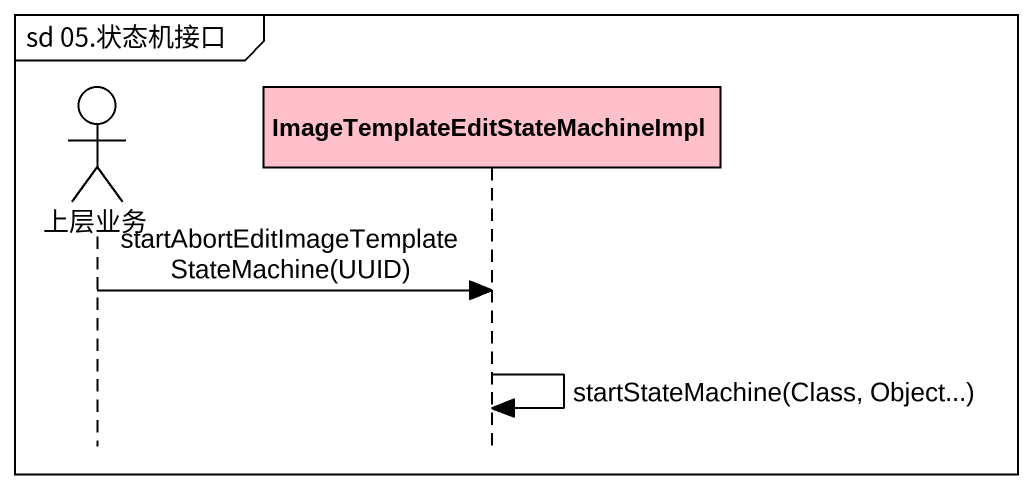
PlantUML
@startuml
mainframe sd 05.状态机接口
hide footbox
actor 上层业务 #FFFFFF
participant "ImageTemplateEditStateMachineImpl" as ImageTemplateEditStateMachin #FFC0CB

上层业务 -> ImageTemplateEditStateMachin : startAbortEditImageTemplateStateMachine(UUID)
ImageTemplateEditStateMachin -> ImageTemplateEditStateMachin : startStateMachine(Class, Object...)
@enduml
